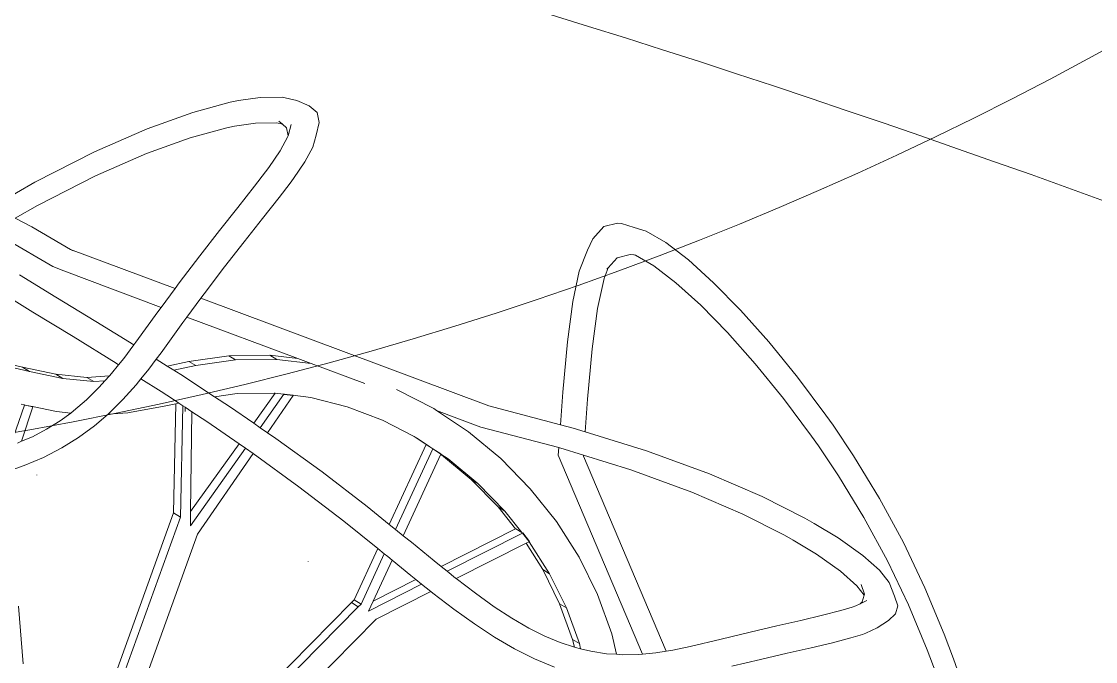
# Model space of a CAD drawing. Header units: millimetres. Extents: x 930469 to 1523124, y -120375 to 411163.
# Drawn here: x 1407026 to 1407635, y 134153 to 134516 of the extents above; entities that cross this region are included whole.
import ezdxf

# ---------------------------------------------------------------- set-up
doc = ezdxf.new("R2010")
doc.units = ezdxf.units.MM
for name, color, linetype, lineweight in [('A-NET THAY', 8, 'Continuous', 0), ('COT VACH', 8, 'Continuous', 0), ('xr', 8, 'Continuous', 0)]:
    doc.layers.add(name, color=color, linetype=linetype, lineweight=lineweight)

# ---------------------------------------------------------------- blocks, each defined once
blk = doc.blocks.new('zzz')
at = {"layer": 'xr', "ltscale": 3}
for p, q in [((1235657.8, 14546.6), (1235699.9, 14533.6)), ((1235699.9, 14533.6), (1235741.9, 14520.5)), ((1235741.9, 14520.5), (1235783.9, 14507.1)), ((1235783.9, 14507.1), (1235825.8, 14493.7)), ((1235867.7, 14480), (1235825.8, 14493.7)), ((1235867.7, 14480), (1235909.5, 14466.2)), ((1235909.5, 14466.2), (1235951.3, 14452.2)), ((1235294.1, 14447.6), (1235251.6, 14436.1)), ((1235303.5, 14449.5), (1235294.1, 14447.6)), ((1235327.9, 14453.1), (1235303.5, 14449.5)), ((1235352.8, 14453.5), (1235327.9, 14453.1)), ((1235369.5, 14449.5), (1235352.8, 14453.5)), ((1235383.5, 14443.6), (1235369.5, 14449.5)), ((1235392.6, 14435.9), (1235383.5, 14443.6)), ((1235951.3, 14452.2), (1235993.1, 14438.1)), ((1235251.6, 14436.1), (1235200.2, 14417.6)), ((1235394.8, 14424.9), (1235392.6, 14435.9)), ((1235993.1, 14438.1), (1236034.8, 14423.9)), ((1235290.1, 14418.6), (1235298.9, 14420.4)), ((1235298.9, 14420.4), (1235322.6, 14423.9)), ((1235322.6, 14423.9), (1235346.9, 14424.3)), ((1235346.9, 14424.3), (1235353.3, 14422.8)), ((1235353.3, 14422.8), (1235349.1, 14426.3)), ((1235357.9, 14418.8), (1235353.3, 14422.8)), ((1235359.7, 14409.7), (1235357.9, 14418.8)), ((1235359.7, 14409.7), (1235363.2, 14422.6)), ((1235391.5, 14410.5), (1235394.8, 14424.9)), ((1236034.8, 14423.9), (1236076.5, 14409.5)), ((1235200.2, 14417.6), (1235140.5, 14391.3)), ((1235199.1, 14389.5), (1235248.8, 14407.4)), ((1235248.8, 14407.4), (1235290.1, 14418.6)), ((1235350.7, 14392.7), (1235359.4, 14409)), ((1235359.4, 14409), (1235359.7, 14409.7)), ((1235387.7, 14396.7), (1235391.5, 14410.5)), ((1236118.2, 14395), (1236076.5, 14409.5)), ((1235378.8, 14380.2), (1235387.7, 14396.7)), ((1236118.2, 14395), (1236159.8, 14380.3)), ((1235140.5, 14391.3), (1235072.9, 14356.9)), ((1235141.3, 14364.1), (1235199.1, 14389.5)), ((1235337.8, 14373.8), (1235350.7, 14392.7)), ((1235334, 14368.7), (1235337.8, 14373.8)), ((1235365.8, 14361.2), (1235378.8, 14380.2)), ((1236159.8, 14380.3), (1236201.4, 14365.6)), ((1235075.7, 14330.6), (1235141.3, 14364.1)), ((1235321.5, 14352.4), (1235334, 14368.7)), ((1235362, 14356.1), (1235365.8, 14361.2)), ((1236201.4, 14365.6), (1236242.9, 14350.7)), ((1235072.9, 14356.9), (1235024.3, 14329)), ((1235302.7, 14328.5), (1235321.5, 14352.4)), ((1235349.5, 14339.7), (1235362, 14356.1)), ((1236242.9, 14350.7), (1236284.4, 14335.7)), ((1235330.7, 14315.9), (1235349.5, 14339.7)), ((1235050.3, 14316.1), (1235075.7, 14330.6)), ((1235281.9, 14302.2), (1235302.7, 14328.5)), ((1235069.2, 14306.6), (1235050.3, 14316.1)), ((1235309.9, 14289.6), (1235330.7, 14315.9)), ((1235717.2, 14306.7), (1235732.7, 14310.6)), ((1235732.7, 14310.6), (1235737.2, 14310.2)), ((1235737.2, 14310.2), (1235751.9, 14305.8)), ((1235113.2, 14280.9), (1235069.2, 14306.6)), ((1235259.6, 14273.6), (1235281.9, 14302.2)), ((1235704.9, 14293), (1235717.2, 14306.7)), ((1235751.9, 14305.8), (1235765.3, 14301.4)), ((1235765.3, 14301.4), (1235787.7, 14288.7)), ((1235093.3, 14261.6), (1235041.4, 14291.8)), ((1235287.7, 14261.1), (1235309.9, 14289.6)), ((1235698.8, 14279.9), (1235704.9, 14293)), ((1235787.7, 14288.7), (1235813.3, 14269)), ((1235116.1, 14279.3), (1235113.2, 14280.9)), ((1235113.2, 14280.9), (1235231.6, 14236.6)), ((1235236.2, 14242.8), (1235259.6, 14273.6)), ((1235689.4, 14256.2), (1235698.8, 14279.9)), ((1235732.4, 14271.3), (1235747.3, 14275.1)), ((1235747.3, 14275.1), (1235751.4, 14274.7)), ((1235751.4, 14274.7), (1235753.1, 14274.2)), ((1235753.1, 14274.2), (1235751.9, 14274.9)), ((1235773.9, 14262.4), (1235753.1, 14274.2)), ((1235105.5, 14256.4), (1235093.3, 14261.6)), ((1235264.5, 14230.5), (1235287.7, 14261.1)), ((1235722.4, 14260.1), (1235732.4, 14271.3)), ((1235799.1, 14243), (1235773.9, 14262.4)), ((1235813.3, 14269), (1235841.7, 14243.1)), ((1235055.5, 14252.2), (1235096.4, 14226.8)), ((1235105.5, 14256.4), (1235215.7, 14215.1)), ((1235682.1, 14221.7), (1235689.4, 14256.2)), ((1235717.6, 14247.9), (1235722.4, 14260.1)), ((1235720.7, 14258.3), (1235722.4, 14260.1)), ((1235215.7, 14215.1), (1235231.6, 14236.6)), ((1235231.6, 14236.6), (1235236.2, 14242.8)), ((1235710.3, 14213.7), (1235717.6, 14247.9)), ((1235827.2, 14217.5), (1235799.1, 14243)), ((1235841.7, 14243.1), (1235872.3, 14211.9)), ((1235029.1, 14235.6), (1235070.4, 14209.9)), ((1235096.4, 14226.8), (1235141.7, 14199.1)), ((1235245, 14204.2), (1235260.9, 14225.7)), ((1235260.9, 14225.7), (1235264.5, 14230.5)), ((1235260.9, 14225.7), (1235587.2, 14103.5)), ((1235212, 14210.1), (1235215.7, 14215.1)), ((1235676.1, 14176), (1235682.1, 14221.7)), ((1235704.3, 14168.2), (1235710.3, 14213.7)), ((1235857.4, 14186.7), (1235827.2, 14217.5)), ((1235872.3, 14211.9), (1235904.3, 14176)), ((1235070.4, 14209.9), (1235116, 14182.1)), ((1235187.2, 14175.8), (1235212, 14210.1)), ((1235240.4, 14198), (1235245, 14204.2)), ((1235245, 14204.2), (1235370.8, 14157.1)), ((1235141.7, 14199.1), (1235184.8, 14172.6)), ((1235215.7, 14163.8), (1235240.4, 14198)), ((1235116, 14182.1), (1235164.8, 14152)), ((1235184.8, 14172.6), (1235187.2, 14175.8)), ((1235670.8, 14119.1), (1235676.1, 14176)), ((1235889, 14151.2), (1235857.4, 14186.7)), ((1235904.3, 14176), (1235936.8, 14136.1)), ((1235173.4, 14157.3), (1235184.8, 14172.6)), ((1235210.3, 14156.5), (1235215.7, 14163.8)), ((1235699, 14111.3), (1235704.3, 14168.2)), ((1235058.9, 14147.2), (1235018.6, 14156.8)), ((1235066.6, 14142.5), (1235026.2, 14152)), ((1235164.8, 14152), (1235167.7, 14150.2)), ((1235167.7, 14150.2), (1235173.4, 14157.3)), ((1235201.8, 14145.1), (1235210.3, 14156.5)), ((1235210.3, 14156.5), (1235222.7, 14148.7)), ((1235247.4, 14153.8), (1235222.7, 14148.7)), ((1235247.4, 14153.8), (1235292.4, 14160.3)), ((1235247.4, 14153.8), (1235255.1, 14149.1)), ((1235255.1, 14149.1), (1235300.1, 14155.6)), ((1235339.1, 14161), (1235292.4, 14160.3)), ((1235292.4, 14160.3), (1235300.1, 14155.6)), ((1235346.8, 14156.2), (1235300.1, 14155.6)), ((1235339.1, 14161), (1235346.8, 14156.2)), ((1235339.1, 14161), (1235370.8, 14157.1)), ((1235385.8, 14151.5), (1235346.8, 14156.2)), ((1235385.8, 14151.5), (1235370.8, 14157.1)), ((1235385.8, 14151.5), (1235446.5, 14128.7)), ((1235921, 14111.9), (1235889, 14151.2)), ((1235058.9, 14147.2), (1235066.6, 14142.5)), ((1235058.9, 14147.2), (1235096.6, 14139.3)), ((1235066.6, 14142.5), (1235104.3, 14134.6)), ((1235096.6, 14139.3), (1235104.3, 14134.6)), ((1235131.8, 14135.8), (1235096.6, 14139.3)), ((1235157.2, 14137.6), (1235159.6, 14140.3)), ((1235159.6, 14140.3), (1235167.7, 14150.2)), ((1235193, 14134.2), (1235201.8, 14145.1)), ((1235222.7, 14148.7), (1235230.2, 14143.9)), ((1235230.2, 14143.9), (1235255.1, 14149.1)), ((1235230.2, 14143.9), (1235241.2, 14137)), ((1235139.5, 14131.1), (1235104.3, 14134.6)), ((1235157.2, 14137.6), (1235131.8, 14135.8)), ((1235131.8, 14135.8), (1235139.5, 14131.1)), ((1235152.2, 14131.9), (1235139.5, 14131.1)), ((1235145.6, 14124.6), (1235152.2, 14131.9)), ((1235152.2, 14131.9), (1235157.2, 14137.6)), ((1235172.6, 14110.8), (1235187.5, 14127.4)), ((1235187.5, 14127.4), (1235193, 14134.2)), ((1235193, 14134.2), (1235215.7, 14119.8)), ((1235241.2, 14137), (1235254.2, 14128.6)), ((1235254.2, 14128.6), (1235276.4, 14113.9)), ((1235936.8, 14136.1), (1235969, 14092.9)), ((1235131.2, 14110.4), (1235145.6, 14124.6)), ((1235215.7, 14119.8), (1235228.6, 14111.5)), ((1235302.1, 14117.6), (1235276.4, 14113.9)), ((1235343.9, 14118.1), (1235302.1, 14117.6)), ((1235345, 14118), (1235320.7, 14083.9)), ((1235355, 14116.6), (1235328.1, 14078.8)), ((1235336.3, 14073.1), (1235365.5, 14115.3)), ((1235345, 14118), (1235343.9, 14118.1)), ((1235354.6, 14116.8), (1235345, 14118)), ((1235354.6, 14116.8), (1235355, 14116.6)), ((1235355.5, 14116.7), (1235354.6, 14116.8)), ((1235355.4, 14116.5), (1235355, 14116.6)), ((1235355.4, 14116.5), (1235355.5, 14116.7)), ((1235365.5, 14115.3), (1235355.4, 14116.5)), ((1235365, 14115.6), (1235355.5, 14116.7)), ((1235365, 14115.6), (1235365.5, 14115.3)), ((1235385.6, 14113), (1235365, 14115.6)), ((1235524.6, 14100.4), (1235482.6, 14122.2)), ((1235668.2, 14082.2), (1235670.8, 14119.1)), ((1235045.1, 14058.7), (1235061, 14104.5)), ((1235057.3, 14105.4), (1235060.7, 14104.7)), ((1235057.7, 14063.4), (1235070.4, 14102.5)), ((1235060.7, 14104.7), (1235061, 14104.5)), ((1235061.8, 14104.5), (1235060.7, 14104.7)), ((1235061.8, 14104.4), (1235061, 14104.5)), ((1235061.8, 14104.4), (1235061.8, 14104.5)), ((1235070.1, 14102.8), (1235061.8, 14104.5)), ((1235070.4, 14102.5), (1235061.8, 14104.4)), ((1235070.1, 14102.8), (1235070.4, 14102.5)), ((1235097.4, 14097), (1235070.1, 14102.8)), ((1235116.5, 14097.7), (1235131.2, 14110.4)), ((1235157, 14095.4), (1235172.6, 14110.8)), ((1235180, 14096.1), (1235219.1, 14103.1)), ((1235232.6, 14105.9), (1235219.1, 14103.1)), ((1235228.6, 14111.5), (1235236, 14106.6)), ((1235232.6, 14105.9), (1235230, 13982.2)), ((1235236, 14106.6), (1235232.6, 14105.9)), ((1235236, 14106.6), (1235240.4, 14103.7)), ((1235240.4, 14103.7), (1235237.6, 13977.5)), ((1235240.4, 14103.7), (1235242.9, 14102)), ((1235276.4, 14113.9), (1235293.4, 14102.7)), ((1235293.4, 14102.7), (1235320.7, 14083.9)), ((1235426.7, 14102.6), (1235385.6, 14113)), ((1235466.7, 14087.3), (1235426.7, 14102.6)), ((1235668.2, 14082.2), (1235587.2, 14103.5)), ((1235696.4, 14074.2), (1235699, 14111.3)), ((1235952.8, 14069.2), (1235921, 14111.9)), ((1235113.4, 14095.4), (1235097.4, 14097)), ((1235101.5, 14086.6), (1235113.4, 14095.4)), ((1235113.4, 14095.4), (1235116.5, 14097.7)), ((1235140.3, 14081), (1235155.7, 14094.2)), ((1235178.2, 14095.8), (1235155.7, 14094.2)), ((1235155.7, 14094.2), (1235157, 14095.4)), ((1235180, 14096.1), (1235178.2, 14095.8)), ((1235242.9, 14097.1), (1235242.9, 14102)), ((1235242.9, 14102), (1235250.6, 14096.9)), ((1235250.6, 14096.9), (1235249.2, 13983.6)), ((1235250.6, 14096.9), (1235267.7, 14085.7)), ((1235523.2, 14101.2), (1235524.6, 14100.4)), ((1235527.7, 14098.3), (1235524.6, 14100.4)), ((1235527.7, 14098.3), (1235550.7, 14089.7)), ((1235564.2, 14074.1), (1235527.7, 14098.3)), ((1235969, 14092.9), (1235977, 14081.5)), ((1235086, 14077), (1235101.5, 14086.6)), ((1235122.4, 14067.8), (1235140.3, 14081)), ((1235267.7, 14085.7), (1235304.1, 14060.6)), ((1235320.7, 14083.9), (1235328.1, 14078.8)), ((1235328.1, 14078.8), (1235336.3, 14073.1)), ((1235466.7, 14087.3), (1235502.5, 14068.7)), ((1235550.7, 14089.7), (1235578, 14079.5)), ((1235578, 14079.5), (1235666.4, 14056.3)), ((1235682.7, 14078.4), (1235668.2, 14082.2)), ((1235696.4, 14074.2), (1235682.7, 14078.4)), ((1235977, 14081.5), (1236000.2, 14046.8)), ((1235057.7, 14063.4), (1235070, 14068.6)), ((1235070, 14068.6), (1235086, 14077)), ((1235103.2, 14055.8), (1235122.4, 14067.8)), ((1235336.3, 14073.1), (1235345.9, 14066.5)), ((1235345.9, 14066.5), (1235398.1, 14028.6)), ((1235505, 14067.4), (1235502.5, 14068.7)), ((1235516.1, 14059.7), (1235502.5, 14068.7)), ((1235505, 14067.4), (1235520.3, 14057.2)), ((1235564.2, 14074.1), (1235600.8, 14043.7)), ((1235765.6, 14052.7), (1235696.4, 14074.2)), ((1235960.5, 14058.3), (1235952.8, 14069.2)), ((1235053, 14061.4), (1235057.7, 14063.4)), ((1235082.6, 14045.1), (1235103.2, 14055.8)), ((1235249, 13967.7), (1235311.5, 14055.5)), ((1235249.2, 13983.6), (1235304.1, 14060.6)), ((1235304.1, 14060.6), (1235311.5, 14055.5)), ((1235311.5, 14055.5), (1235320, 14049.6)), ((1235474.2, 13969.2), (1235516.1, 14059.7)), ((1235481.4, 13963.4), (1235523.7, 14054.9)), ((1235516.1, 14059.8), (1235520.3, 14057.2)), ((1235516.1, 14059.7), (1235516.1, 14059.8)), ((1235523.7, 14054.9), (1235520.3, 14057.2)), ((1235523.7, 14054.9), (1235523.8, 14055)), ((1235529.4, 14051.2), (1235523.7, 14054.9)), ((1235532.9, 14049), (1235523.8, 14055)), ((1235665.8, 14047.6), (1235666.4, 14056.3)), ((1235666.4, 14056.3), (1235667.6, 14056)), ((1235667.6, 14056), (1235694.5, 14047.6)), ((1235983.3, 14024.1), (1235960.5, 14058.3)), ((1235060.8, 14035.8), (1235082.6, 14045.1)), ((1235320.1, 14049.5), (1235257.1, 13958.1)), ((1235320, 14049.6), (1235320.1, 14049.5)), ((1235320.1, 14049.5), (1235371.9, 14011.9)), ((1235490.2, 13956.3), (1235532.7, 14048.6)), ((1235529.4, 14051.2), (1235532.9, 14049)), ((1235532.8, 14048.9), (1235529.4, 14051.2)), ((1235532.7, 14048.6), (1235532.8, 14048.9)), ((1235533.5, 14048), (1235532.7, 14048.6)), ((1235532.8, 14048.9), (1235532.9, 14049)), ((1235541.2, 14043.3), (1235532.8, 14048.9)), ((1235533.5, 14048), (1235541.2, 14043.3)), ((1235567.1, 14020.2), (1235533.5, 14048)), ((1235574.8, 14015.4), (1235541.2, 14043.3)), ((1235600.8, 14043.7), (1235634.1, 14009.6)), ((1235665.8, 14047.6), (1235761, 13822.1)), ((1235694.4, 14046.6), (1235694.5, 14047.6)), ((1235694.4, 14046.6), (1235787.9, 13825.3)), ((1235694.5, 14047.6), (1235748.1, 14031)), ((1235836.9, 14026.5), (1235765.6, 14052.7)), ((1236000.2, 14046.8), (1236029.6, 13998.5)), ((1235047.2, 14031.2), (1235060.8, 14035.8)), ((1235748.1, 14031), (1235817.1, 14005.6)), ((1235074.9, 14025.1), (1235074.9, 14025.5)), ((1235398.1, 14028.6), (1235449.4, 13989.3)), ((1235567.1, 14020.2), (1235574.8, 14015.4)), ((1235567.1, 14020.2), (1235597.7, 13988.9)), ((1235896.7, 14000.7), (1235836.9, 14026.5)), ((1236012.1, 13976.8), (1235983.3, 14024.1)), ((1235371.9, 14011.9), (1235422.9, 13972.8)), ((1235574.8, 14015.4), (1235605.4, 13984.2)), ((1235634.1, 14009.6), (1235663.7, 13972.3)), ((1235817.1, 14005.6), (1235874.9, 13980.7)), ((1235945, 13976.3), (1235896.7, 14000.7)), ((1236029.6, 13998.5), (1236056.7, 13948.5)), ((1235147.7, 13753.7), (1235230, 13982.2)), ((1235230, 13982.2), (1235237.6, 13977.5)), ((1235249, 13967.7), (1235249.2, 13983.6)), ((1235449.4, 13989.3), (1235474.2, 13969.2)), ((1235597.7, 13988.9), (1235605.4, 13984.2)), ((1235597.7, 13988.9), (1235617.4, 13964)), ((1235605.4, 13984.2), (1235624.5, 13960)), ((1235874.9, 13980.7), (1235922, 13956.9)), ((1235237.6, 13977.5), (1235082.4, 13546.3)), ((1235422.9, 13972.8), (1235461.4, 13941.7)), ((1235474.2, 13969.2), (1235481.4, 13963.4)), ((1235663.7, 13972.3), (1235689.3, 13932.2)), ((1235955.7, 13970.3), (1235945, 13976.3)), ((1235983, 13953.8), (1235955.7, 13970.3)), ((1236038.6, 13927.9), (1236012.1, 13976.8)), ((1235176.7, 13734.7), (1235257.1, 13958.1)), ((1235481.4, 13963.4), (1235490.2, 13956.3)), ((1235617.4, 13964), (1235533.1, 13921.3)), ((1235625.1, 13959.3), (1235539.7, 13916)), ((1235617.4, 13964), (1235617.8, 13964.2)), ((1235617.8, 13964.2), (1235624.5, 13960)), ((1235625.1, 13959.3), (1235624.5, 13960)), ((1235625.1, 13959.3), (1235625.5, 13959.5)), ((1235625.1, 13959.3), (1235632.3, 13950.3)), ((1235625.5, 13959.5), (1235633.2, 13949.7)), ((1235922, 13956.9), (1235931.8, 13951.4)), ((1235490.2, 13956.3), (1235499.4, 13948.9)), ((1235499.4, 13948.9), (1235525.1, 13927.7)), ((1235629.3, 13947.7), (1235550.1, 13907.7)), ((1235629.3, 13947.7), (1235632.8, 13949.5)), ((1235629.3, 13947.7), (1235648.2, 13918)), ((1235632.3, 13950.3), (1235633.2, 13949.7)), ((1235632.5, 13950), (1235632.3, 13950.3)), ((1235632.8, 13949.5), (1235632.5, 13950)), ((1235632.8, 13949.5), (1235633.2, 13949.7)), ((1235632.8, 13949.5), (1235655.9, 13913.3)), ((1235931.8, 13951.4), (1235958.4, 13935.3)), ((1236010.9, 13934), (1235983, 13953.8)), ((1236056.7, 13948.5), (1236081.2, 13897.1)), ((1235434.6, 13883.6), (1235461.4, 13941.7)), ((1235442.3, 13878.9), (1235468.6, 13935.9)), ((1235461.4, 13941.7), (1235468.6, 13935.9)), ((1235468.6, 13935.9), (1235472.7, 13932.6)), ((1235472.7, 13932.6), (1235477.5, 13928.7)), ((1235689.3, 13932.2), (1235710.3, 13889.6)), ((1235958.4, 13935.3), (1235985.6, 13916.1)), ((1236029.8, 13917.2), (1236010.9, 13934)), ((1235382.3, 13927), (1235382.5, 13927.3)), ((1235456.1, 13882.2), (1235477.5, 13928.7)), ((1235477.5, 13928.7), (1235498.8, 13911.1)), ((1235525.1, 13927.7), (1235533.1, 13921.3)), ((1235533.1, 13921.3), (1235539.7, 13916)), ((1236062.5, 13877.8), (1236038.6, 13927.9)), ((1235498.8, 13911.1), (1235504.3, 13906.7)), ((1235539.7, 13916), (1235549.2, 13908.4)), ((1235549.2, 13908.4), (1235550.1, 13907.7)), ((1235550.1, 13907.7), (1235571.8, 13891.1)), ((1235648.2, 13918), (1235655.9, 13913.3)), ((1235648.2, 13918), (1235667.3, 13879.2)), ((1235655.9, 13913.3), (1235675, 13874.5)), ((1235985.6, 13916.1), (1236004.1, 13899.6)), ((1236040.7, 13903.3), (1236029.8, 13917.2)), ((1235510.9, 13901.4), (1235450.8, 13870.9)), ((1235504.3, 13906.7), (1235456.1, 13882.2)), ((1235504.3, 13906.7), (1235510.9, 13901.4)), ((1235510.9, 13901.4), (1235521.3, 13893.1)), ((1236004.1, 13899.6), (1236012.3, 13889.1)), ((1236012.6, 13890.2), (1236008.9, 13901.2)), ((1236046.5, 13888), (1236040.7, 13903.3)), ((1236081.2, 13897.1), (1236103, 13844.9)), ((1235431.5, 13880.5), (1235434.6, 13883.6)), ((1235434.6, 13883.6), (1235442.3, 13878.9)), ((1235521.3, 13893.1), (1235459.5, 13861.7)), ((1235521.3, 13893.1), (1235523.7, 13891.2)), ((1235523.7, 13891.2), (1235547.6, 13872.9)), ((1235571.8, 13891.1), (1235593.1, 13875.9)), ((1235710.3, 13889.6), (1235726.5, 13845)), ((1236010.2, 13881.5), (1236012.3, 13889.1)), ((1236012.3, 13889.1), (1236012.6, 13890.2)), ((1236050.3, 13876.7), (1236046.5, 13888)), ((1235054.3, 13876.5), (1235059.7, 13811.3)), ((1235431.5, 13880.5), (1235242, 13688.1)), ((1235439.2, 13875.8), (1235313.1, 13747.8)), ((1235431.5, 13880.5), (1235439.2, 13875.8)), ((1235439.2, 13875.8), (1235442.3, 13878.9)), ((1235450.8, 13870.9), (1235456.1, 13882.2)), ((1235547.6, 13872.9), (1235570.8, 13856.3)), ((1235593.1, 13875.9), (1235613.2, 13862.7)), ((1235667.3, 13879.2), (1235675, 13874.5)), ((1235667.3, 13879.2), (1235682, 13838.8)), ((1235675, 13874.5), (1235689.7, 13834)), ((1235965, 13866.1), (1235985.8, 13871.4)), ((1235985.8, 13871.4), (1235998.8, 13875.5)), ((1235998.8, 13875.5), (1236002.7, 13876.8)), ((1236002.7, 13876.8), (1236007.8, 13879.3)), ((1236007.8, 13879.3), (1236015.3, 13882.8)), ((1236007.8, 13879.3), (1236010.2, 13881.5)), ((1236047.8, 13867.6), (1236050.3, 13876.7)), ((1236083.7, 13827.1), (1236062.5, 13877.8)), ((1235459.5, 13861.7), (1235265.4, 13664.9)), ((1235613.2, 13862.7), (1235632.3, 13851.7)), ((1235913.3, 13854.1), (1235940.7, 13860.4)), ((1235940.7, 13860.4), (1235965, 13866.1)), ((1236026.9, 13851.9), (1236039.8, 13860.4)), ((1236039.8, 13860.4), (1236047.8, 13867.6)), ((1235570.8, 13856.3), (1235593.6, 13841.3)), ((1235632.3, 13851.7), (1235650.4, 13842.5)), ((1235850.2, 13839.2), (1235883.1, 13847.1)), ((1235883.1, 13847.1), (1235913.3, 13854.1)), ((1236014.2, 13845.9), (1236026.9, 13851.9)), ((1235593.6, 13841.3), (1235616.3, 13828.2)), ((1235650.4, 13842.5), (1235667.9, 13835.2)), ((1235667.9, 13835.2), (1235684.1, 13829.9)), ((1235684.1, 13829.9), (1235682, 13838.8)), ((1235682, 13838.8), (1235689.7, 13834)), ((1235726.5, 13845), (1235731.9, 13821.9)), ((1235815.1, 13830.7), (1235850.2, 13839.2)), ((1235952.2, 13829.4), (1235976.4, 13835.1)), ((1235976.4, 13835.1), (1235997.2, 13840.4)), ((1235997.2, 13840.4), (1236010.3, 13844.5)), ((1236010.3, 13844.5), (1236014.2, 13845.9)), ((1236103, 13844.9), (1236113.5, 13816.7)), ((1235616.3, 13828.2), (1235638.8, 13816.8)), ((1235684.1, 13829.9), (1235685.2, 13829.5)), ((1235685.2, 13829.5), (1235691.1, 13828.1)), ((1235691.1, 13828.1), (1235689.7, 13834)), ((1235691.1, 13828.1), (1235702.6, 13825.3)), ((1235702.6, 13825.3), (1235720.4, 13822.6)), ((1235720.4, 13822.6), (1235731.9, 13821.9)), ((1235761, 13822.1), (1235776.2, 13823.4)), ((1235776.2, 13823.4), (1235787.9, 13825.3)), ((1235787.9, 13825.3), (1235795.5, 13826.5)), ((1235795.5, 13826.5), (1235815.1, 13830.7)), ((1235894.9, 13816.1), (1235925, 13823.2)), ((1235925, 13823.2), (1235952.2, 13829.4)), ((1236093.7, 13800.1), (1236083.7, 13827.1)), ((1235638.8, 13816.8), (1235661.3, 13807.4)), ((1235731.9, 13821.9), (1235738.6, 13821.4)), ((1235738.6, 13821.4), (1235757.2, 13821.7)), ((1235757.2, 13821.7), (1235761, 13822.1)), ((1235862.2, 13808.4), (1235894.9, 13816.1)), ((1236113.5, 13816.7), (1236123, 13790))]:
    blk.add_line(p, q, dxfattribs=at)
blk = doc.blocks.new('frefegthmm')
at = {"layer": 'A-NET THAY', "ltscale": 3}
blk.add_circle((1591960.11, 518898.48), 2000, dxfattribs=at)
at = {"layer": 'A-NET THAY', "xscale": 0.5, "yscale": 0.5, "zscale": 0.5, "rotation": 90}
blk.add_blockref('zzz', (1600967.07, -98280.98), dxfattribs=at)

msp = doc.modelspace()

# ---------------------------------------------------------------- block references
at = {"layer": 'COT VACH', "rotation": 269.9999999999985}
msp.add_blockref('frefegthmm', (887778.35, 1728213.12), dxfattribs=at)

doc.saveas('drawing.dxf')
